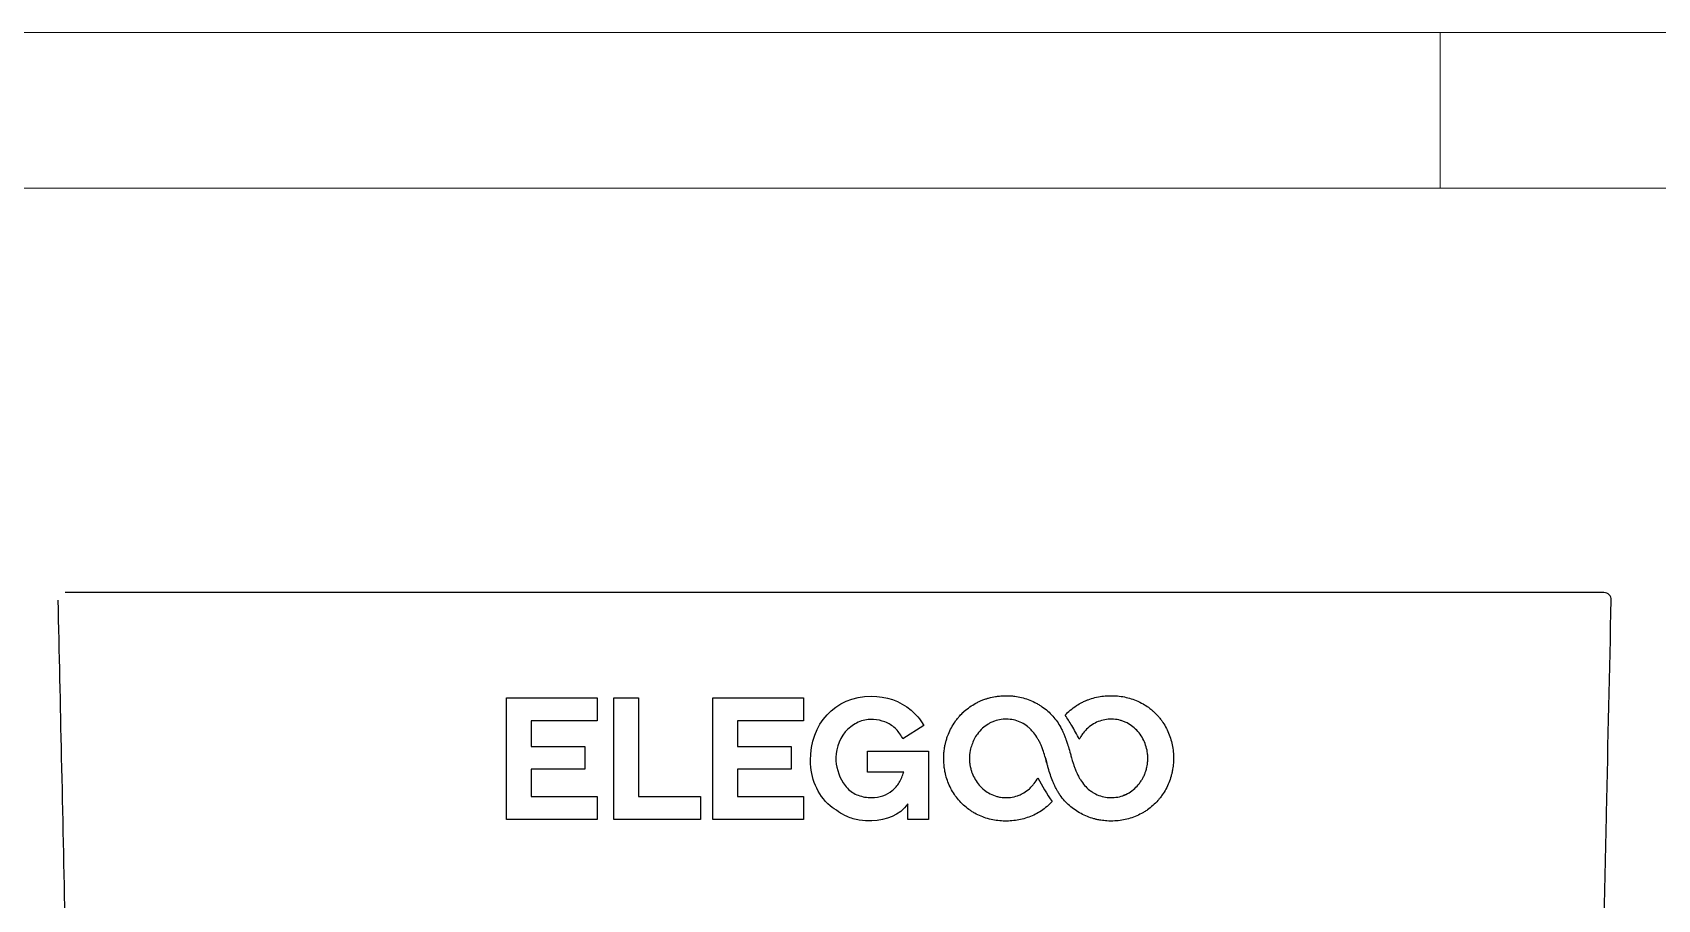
# Model space of a CAD drawing. Header units: millimetres. Extents: x 3628 to 3947, y -242 to -17.
# Drawn here: x 3690.3 to 3802.3, y -76.6 to -16.8 of the extents above; entities that cross this region are included whole.
import ezdxf

# ---------------------------------------------------------------- set-up
doc = ezdxf.new("R2010")
doc.units = ezdxf.units.MM
doc.header["$LTSCALE"] = 16.334999
doc.layers.get('0').update_dxf_attribs({"lineweight": 18})

msp = doc.modelspace()

# ---------------------------------------------------------------- linework, layer by layer
at = {"color": 7, "linetype": 'Continuous'}
for p, q in [((3627.90403, -16.84528), (3946.80764, -16.84528)), ((3787.35584, -27.58278), (3787.35584, -16.84528)), ((3638.64153, -27.58278), (3936.07014, -27.58278))]:
    msp.add_line(p, q, dxfattribs=at)
at = {"color": 7, "linetype": 'Continuous', "lineweight": 25}
for p, q in [((3798.64886, -55.45894), (3692.57715, -55.45894)), ((3723.01265, -62.71376), (3729.2582, -62.71376)), ((3723.01265, -71.09281), (3723.01265, -62.71376)), ((3729.2582, -62.71376), (3729.2582, -64.2924)), ((3730.40672, -62.71376), (3732.09622, -62.71376)), ((3730.40672, -71.09281), (3730.40672, -62.71376)), ((3732.09622, -62.71376), (3732.09622, -69.51389)), ((3737.23581, -62.71376), (3743.48118, -62.71376)), ((3737.23581, -71.09281), (3737.23581, -62.71376)), ((3743.48118, -62.71376), (3743.48118, -64.2924)), ((3724.70214, -64.2924), (3724.70214, -66.05892)), ((3729.2582, -64.2924), (3724.70214, -64.2924)), ((3738.92512, -64.2924), (3738.92512, -66.05892)), ((3743.48118, -64.2924), (3738.92512, -64.2924)), ((3751.76644, -64.63118), (3750.33205, -65.55096)), ((3751.73118, -64.56322), (3751.76644, -64.63118)), ((3724.70214, -66.05892), (3728.39963, -66.05892)), ((3728.39963, -66.05892), (3728.39963, -67.63762)), ((3738.92512, -66.05892), (3742.62291, -66.05892)), ((3742.62291, -66.05892), (3742.62291, -67.63762)), ((3750.33205, -65.55096), (3750.29024, -65.46691)), ((3747.88814, -66.38171), (3752.09852, -66.38171)), ((3747.88814, -67.84551), (3747.88814, -66.38171)), ((3752.09852, -66.38171), (3752.09852, -71.09356)), ((3724.70214, -67.63762), (3724.70214, -69.51389)), ((3728.39963, -67.63762), (3724.70214, -67.63762)), ((3738.92512, -67.63762), (3738.92512, -69.51389)), ((3742.62291, -67.63762), (3738.92512, -67.63762)), ((3750.38143, -67.84551), (3747.88814, -67.84551)), ((3724.70214, -69.51389), (3729.2582, -69.51389)), ((3729.2582, -69.51389), (3729.2582, -71.09281)), ((3732.09622, -69.51389), (3736.38343, -69.51389)), ((3736.38343, -69.51389), (3736.38343, -71.09281)), ((3738.92512, -69.51389), (3743.48118, -69.51389)), ((3743.48118, -69.51389), (3743.48118, -71.09281)), ((3750.66155, -71.09356), (3750.66155, -70.02697)), ((3729.2582, -71.09281), (3723.01265, -71.09281)), ((3736.38343, -71.09281), (3730.40672, -71.09281)), ((3743.48118, -71.09281), (3737.23581, -71.09281)), ((3752.09852, -71.09356), (3750.66155, -71.09356))]:
    msp.add_line(p, q, dxfattribs=at)
msp.add_arc((3798.64886, -55.95894), 0.5, 358.6989972, 90, dxfattribs=at)
msp.add_arc((3798.64886, -55.95894), 0.5, 358.6989972, 90, dxfattribs=at)
for points, knots in [([(3692.07728, -55.97029), (3692.15838, -59.58612), (3692.32733, -67.11918), (3692.57858, -78.87114), (3692.84152, -91.5275), (3693.09065, -103.88236), (3693.34042, -116.53899), (3693.6577, -132.81173), (3693.90427, -145.46867), (3694.06277, -153.60504)], [0, 0, 0, 0, 0.111107582, 0.231476695, 0.361107407, 0.499999768, 0.611100082, 0.749999884, 1, 1, 1, 1]), ([(3797.16324, -153.60504), (3797.32174, -145.46867), (3797.5683, -132.81187), (3797.88561, -116.53913), (3798.16372, -102.44276), (3798.46776, -87.44274), (3798.8093, -71.17049), (3799.03958, -60.85843), (3799.14873, -55.97029)], [0, 0, 0, 0, 0.250000111, 0.388895617, 0.500000182, 0.683130413, 0.849796973, 1, 1, 1, 1]), ([(3745.31801, -70.16945), (3744.4126, -69.36375), (3743.95959, -68.24698), (3743.95959, -67.0421), (3743.95959, -64.54895), (3745.59565, -62.59878), (3748.15134, -62.59878), (3749.16897, -62.59878), (3750.11825, -62.91082), (3750.89653, -63.57286)], [14, 14, 14, 14, 15, 15, 15, 16, 16, 16, 17, 17, 17, 17]), ([(3756.70769, -62.6252), (3756.79687, -62.61215), (3756.95613, -62.58885), (3757.11672, -62.57835), (3757.18739, -62.57373)], [0, 0, 0, 0, 0.559953506, 1, 1, 1, 1]), ([(3756.70769, -62.6252), (3756.79687, -62.61215), (3756.95613, -62.58885), (3757.11672, -62.57835), (3757.18739, -62.57373)], [0, 0, 0, 0, 0.559953506, 1, 1, 1, 1]), ([(3757.66977, -62.5729), (3757.75971, -62.57875), (3757.92033, -62.58918), (3758.07957, -62.61245), (3758.14965, -62.62269)], [0, 0, 0, 0, 0.559949556, 1, 1, 1, 1]), ([(3764.03719, -62.61046), (3764.19658, -62.58864), (3764.35711, -62.57527), (3764.5179, -62.56982), (3764.67869, -62.56437), (3764.83977, -62.56688), (3765.0003, -62.57749)], [6, 6, 6, 6, 7, 7, 7, 8, 8, 8, 8]), ([(3754.21658, -63.98713), (3754.27741, -63.92063), (3754.38606, -63.80189), (3754.50456, -63.69302), (3754.55671, -63.64512)], [0, 0, 0, 0, 0.5599810465, 1, 1, 1, 1]), ([(3755.34361, -63.08982), (3755.42345, -63.04798), (3755.56602, -62.97328), (3755.71444, -62.91106), (3755.77974, -62.88369)], [0, 0, 0, 0, 0.56004799, 1, 1, 1, 1]), ([(3755.34361, -63.08982), (3755.42345, -63.04798), (3755.56602, -62.97328), (3755.71444, -62.91106), (3755.77974, -62.88369)], [0, 0, 0, 0, 0.56004799, 1, 1, 1, 1]), ([(3755.77974, -62.88369), (3755.86383, -62.85125), (3756.014, -62.79332), (3756.16851, -62.7483), (3756.23649, -62.72849)], [0, 0, 0, 0, 0.56001052, 1, 1, 1, 1]), ([(3755.77974, -62.88369), (3755.86383, -62.85125), (3756.014, -62.79332), (3756.16851, -62.7483), (3756.23649, -62.72849)], [0, 0, 0, 0, 0.56001052, 1, 1, 1, 1]), ([(3759.51543, -63.08222), (3759.59401, -63.12635), (3759.73434, -63.20515), (3759.86771, -63.29518), (3759.9264, -63.3348)], [0, 0, 0, 0, 0.5599728119, 1, 1, 1, 1]), ([(3761.85911, -63.57096), (3762.00032, -63.45852), (3762.2525, -63.2577), (3762.53586, -63.10438), (3762.66056, -63.03691)], [0, 0, 0, 0, 0.5599261175, 1, 1, 1, 1]), ([(3761.85911, -63.57096), (3762.00032, -63.45852), (3762.2525, -63.2577), (3762.53586, -63.10438), (3762.66056, -63.03691)], [0, 0, 0, 0, 0.5599261175, 1, 1, 1, 1]), ([(3762.66056, -63.03691), (3762.74155, -62.99739), (3762.88619, -62.92681), (3763.03636, -62.86894), (3763.10244, -62.84347)], [0, 0, 0, 0, 0.559938442, 1, 1, 1, 1]), ([(3762.66056, -63.03691), (3762.74155, -62.99739), (3762.88619, -62.92681), (3763.03636, -62.86894), (3763.10244, -62.84347)], [0, 0, 0, 0, 0.5599384425, 1, 1, 1, 1]), ([(3766.40528, -62.89989), (3766.56982, -62.97412), (3766.86366, -63.10669), (3767.12975, -63.28832), (3767.24684, -63.36824)], [0, 0, 0, 0, 0.559955589, 1, 1, 1, 1]), ([(3767.24684, -63.36824), (3767.31903, -63.42221), (3767.44795, -63.51859), (3767.5678, -63.626), (3767.62053, -63.67326)], [0, 0, 0, 0, 0.5600108481, 1, 1, 1, 1]), ([(3767.62053, -63.67326), (3767.68582, -63.7354), (3767.80242, -63.84636), (3767.90869, -63.96721), (3767.95545, -64.02039)], [0, 0, 0, 0, 0.5599967, 1, 1, 1, 1]), ([(3746.52934, -64.87085), (3746.0345, -65.35856), (3745.70468, -66.12849), (3745.70468, -66.82565), (3745.70468, -67.4144), (3745.8816, -68.07522), (3746.20149, -68.56977)], [2, 2, 2, 2, 3, 3, 3, 4, 4, 4, 4]), ([(3750.29024, -65.46691), (3750.13741, -65.22901), (3749.83699, -64.76139), (3749.10484, -64.33669), (3748.26055, -64.15837), (3747.31439, -64.27455), (3746.79327, -64.67038), (3746.52933, -64.87085)], [0, 0, 0, 0, 0.190963577, 0.375364435, 0.559299419, 0.776795438, 1, 1, 1, 1]), ([(3753.91807, -64.36605), (3753.97086, -64.293), (3754.06512, -64.16253), (3754.17029, -64.04073), (3754.21658, -63.98713)], [0, 0, 0, 0, 0.559956109, 1, 1, 1, 1]), ([(3753.91807, -64.36605), (3753.97086, -64.293), (3754.06512, -64.16253), (3754.17029, -64.04073), (3754.21658, -63.98713)], [0, 0, 0, 0, 0.559956109, 1, 1, 1, 1]), ([(3755.81782, -64.81057), (3755.69034, -64.93889), (3755.4626, -65.16811), (3755.30327, -65.4487), (3755.23313, -65.57221)], [0, 0, 0, 0, 0.5597994818, 1, 1, 1, 1]), ([(3756.64022, -64.31727), (3756.55608, -64.34978), (3756.4058, -64.40786), (3756.26605, -64.48786), (3756.20454, -64.52308)], [0, 0, 0, 0, 0.559884889, 1, 1, 1, 1]), ([(3759.27036, -65.02924), (3759.20941, -64.96276), (3759.10054, -64.84403), (3758.97588, -64.7421), (3758.92102, -64.69723)], [0, 0, 0, 0, 0.559890651, 1, 1, 1, 1]), ([(3759.27036, -65.02924), (3759.20941, -64.96276), (3759.10054, -64.84403), (3758.97588, -64.7421), (3758.92102, -64.69723)], [0, 0, 0, 0, 0.559890651, 1, 1, 1, 1]), ([(3761.20224, -64.7586), (3761.24389, -64.8385), (3761.31828, -64.9812), (3761.38288, -65.12858), (3761.4113, -65.19343)], [0, 0, 0, 0, 0.5599540601, 1, 1, 1, 1]), ([(3762.48571, -65.55809), (3762.31581, -65.24633), (3762.00957, -64.68436), (3761.66481, -64.14523), (3761.51132, -63.90519)], [0, 0, 0, 0, 0.554773458, 1, 1, 1, 1]), ([(3764.85118, -64.18777), (3764.76104, -64.18397), (3764.60006, -64.17718), (3764.43994, -64.19434), (3764.36948, -64.20189)], [0, 0, 0, 0, 0.559983826, 1, 1, 1, 1]), ([(3765.77454, -64.44526), (3765.69319, -64.40624), (3765.54793, -64.33655), (3765.39384, -64.28978), (3765.32605, -64.26921)], [0, 0, 0, 0, 0.560040781, 1, 1, 1, 1]), ([(3765.77454, -64.44526), (3765.69319, -64.40624), (3765.54793, -64.33655), (3765.39384, -64.28978), (3765.32605, -64.26921)], [0, 0, 0, 0, 0.560040781, 1, 1, 1, 1]), ([(3766.52625, -65.04139), (3766.46558, -64.97464), (3766.35724, -64.85545), (3766.23341, -64.75252), (3766.17893, -64.70723)], [0, 0, 0, 0, 0.559979142, 1, 1, 1, 1]), ([(3767.95545, -64.02039), (3768.01293, -64.08981), (3768.11558, -64.21378), (3768.20689, -64.3463), (3768.24706, -64.40462)], [0, 0, 0, 0, 0.559971212, 1, 1, 1, 1]), ([(3753.20127, -66.14132), (3753.21721, -66.0526), (3753.24567, -65.89419), (3753.28692, -65.73865), (3753.30507, -65.67021)], [0, 0, 0, 0, 0.5600159749, 1, 1, 1, 1]), ([(3753.20127, -66.14132), (3753.21721, -66.0526), (3753.24567, -65.89419), (3753.28692, -65.73865), (3753.30507, -65.67021)], [0, 0, 0, 0, 0.5600159749, 1, 1, 1, 1]), ([(3753.30507, -65.67021), (3753.33056, -65.58376), (3753.37606, -65.42937), (3753.43428, -65.27934), (3753.45989, -65.21333)], [0, 0, 0, 0, 0.559979424, 1, 1, 1, 1]), ([(3753.30507, -65.67021), (3753.33056, -65.58376), (3753.37606, -65.42937), (3753.43428, -65.27934), (3753.45989, -65.21333)], [0, 0, 0, 0, 0.559979424, 1, 1, 1, 1]), ([(3755.23313, -65.57221), (3755.12549, -65.82247), (3754.93315, -66.26962), (3754.91901, -66.75481), (3754.91279, -66.96845)], [0, 0, 0, 0, 0.559684667, 1, 1, 1, 1]), ([(3759.78442, -65.84282), (3759.74476, -65.76188), (3759.67392, -65.61733), (3759.59072, -65.47955), (3759.55411, -65.41892)], [0, 0, 0, 0, 0.559955141, 1, 1, 1, 1]), ([(3759.78442, -65.84282), (3759.74476, -65.76188), (3759.67392, -65.61733), (3759.59072, -65.47955), (3759.55411, -65.41892)], [0, 0, 0, 0, 0.559955141, 1, 1, 1, 1]), ([(3759.96756, -66.28917), (3759.93626, -66.20465), (3759.88036, -66.05374), (3759.81374, -65.90727), (3759.78442, -65.84282)], [0, 0, 0, 0, 0.560025097, 1, 1, 1, 1]), ([(3759.96756, -66.28917), (3759.93626, -66.20465), (3759.88036, -66.05374), (3759.81374, -65.90727), (3759.78442, -65.84282)], [0, 0, 0, 0, 0.560025097, 1, 1, 1, 1]), ([(3761.4113, -65.19343), (3761.44587, -65.27664), (3761.5076, -65.42523), (3761.56194, -65.57666), (3761.58585, -65.64329)], [0, 0, 0, 0, 0.560004932, 1, 1, 1, 1]), ([(3761.58585, -65.64329), (3761.61519, -65.72848), (3761.66757, -65.88061), (3761.71484, -66.0344), (3761.73564, -66.10207)], [0, 0, 0, 0, 0.5600105885, 1, 1, 1, 1]), ([(3762.74645, -65.15265), (3762.69302, -65.2253), (3762.59761, -65.35505), (3762.5199, -65.49605), (3762.48571, -65.55809)], [0, 0, 0, 0, 0.5599759583, 1, 1, 1, 1]), ([(3768.68761, -65.26114), (3768.74449, -65.41164), (3768.79291, -65.5653), (3768.83291, -65.72114), (3768.87291, -65.87698), (3768.90445, -66.03497), (3768.92772, -66.19415)], [18, 18, 18, 18, 19, 19, 19, 20, 20, 20, 20]), ([(3753.14554, -67.10325), (3753.14282, -67.01317), (3753.13795, -66.85232), (3753.14527, -66.69158), (3753.14849, -66.62085)], [0, 0, 0, 0, 0.559993979, 1, 1, 1, 1]), ([(3753.14554, -67.10325), (3753.14282, -67.01317), (3753.13795, -66.85232), (3753.14527, -66.69158), (3753.14849, -66.62085)], [0, 0, 0, 0, 0.559993979, 1, 1, 1, 1]), ([(3753.19078, -67.58357), (3753.17907, -67.49422), (3753.15815, -67.33464), (3753.14939, -67.17396), (3753.14554, -67.10325)], [0, 0, 0, 0, 0.559949358, 1, 1, 1, 1]), ([(3753.19078, -67.58357), (3753.17907, -67.49422), (3753.15815, -67.33464), (3753.14939, -67.17396), (3753.14554, -67.10325)], [0, 0, 0, 0, 0.559949358, 1, 1, 1, 1]), ([(3753.14849, -66.62085), (3753.15495, -66.53095), (3753.16648, -66.37042), (3753.19064, -66.21132), (3753.20127, -66.14132)], [0, 0, 0, 0, 0.560022331, 1, 1, 1, 1]), ([(3753.14849, -66.62085), (3753.15495, -66.53095), (3753.16648, -66.37042), (3753.19064, -66.21132), (3753.20127, -66.14132)], [0, 0, 0, 0, 0.560022331, 1, 1, 1, 1]), ([(3754.91279, -66.96845), (3754.91745, -67.0585), (3754.92579, -67.21933), (3754.95438, -67.37776), (3754.96697, -67.44748)], [0, 0, 0, 0, 0.559955363, 1, 1, 1, 1]), ([(3760.24852, -67.21243), (3760.22308, -67.12142), (3760.17976, -66.96649), (3760.13476, -66.81204), (3760.11619, -66.7483)], [0, 0, 0, 0, 0.587361266, 1, 1, 1, 1]), ([(3761.86984, -66.56565), (3761.89659, -66.66096), (3761.94006, -66.81587), (3761.98494, -66.97037), (3762.00221, -67.02981)], [0, 0, 0, 0, 0.615284383, 1, 1, 1, 1]), ([(3762.00222, -67.02981), (3762.02821, -67.11608), (3762.07461, -67.27015), (3762.12759, -67.42207), (3762.15091, -67.48891)], [0, 0, 0, 0, 0.559988882, 1, 1, 1, 1]), ([(3767.20577, -66.8087), (3767.20109, -66.71865), (3767.19273, -66.55784), (3767.16414, -66.39942), (3767.15156, -66.3297)], [0, 0, 0, 0, 0.559931502, 1, 1, 1, 1]), ([(3767.20577, -66.8087), (3767.20109, -66.71865), (3767.19273, -66.55784), (3767.16414, -66.39942), (3767.15156, -66.3297)], [0, 0, 0, 0, 0.559931502, 1, 1, 1, 1]), ([(3767.17853, -67.28999), (3767.18909, -67.20044), (3767.20796, -67.04051), (3767.20644, -66.87954), (3767.20577, -66.8087)], [0, 0, 0, 0, 0.559937489, 1, 1, 1, 1]), ([(3767.17853, -67.28999), (3767.18909, -67.20044), (3767.20796, -67.04051), (3767.20644, -66.87954), (3767.20577, -66.8087)], [0, 0, 0, 0, 0.559937489, 1, 1, 1, 1]), ([(3768.97296, -66.67447), (3768.97595, -66.85488), (3768.9813, -67.17707), (3768.9368, -67.49607), (3768.91723, -67.63644)], [0, 0, 0, 0, 0.559953317, 1, 1, 1, 1]), ([(3746.20148, -68.56977), (3746.29584, -68.69994), (3746.47923, -68.95294), (3746.84116, -69.24532), (3747.24673, -69.45135), (3747.69585, -69.56934), (3748.27256, -69.61502), (3748.94772, -69.51851), (3749.61554, -69.14159), (3750.1173, -68.56551), (3750.29163, -68.09031), (3750.38143, -67.84551)], [0, 0, 0, 0, 0.089836367, 0.174610485, 0.258001645, 0.343318655, 0.433170016, 0.581541683, 0.718001229, 0.854724165, 1, 1, 1, 1]), ([(3748.16891, -69.59325), (3748.4355, -69.57073), (3748.94728, -69.5275), (3749.61565, -69.13928), (3750.11727, -68.56614), (3750.29162, -68.09052), (3750.38143, -67.84551)], [0, 0, 0, 0, 0.261756914, 0.502498493, 0.743704746, 1, 1, 1, 1]), ([(3753.28555, -68.05658), (3753.26449, -67.96895), (3753.22689, -67.81247), (3753.20181, -67.65351), (3753.19078, -67.58357)], [0, 0, 0, 0, 0.559998409, 1, 1, 1, 1]), ([(3753.28555, -68.05658), (3753.26449, -67.96895), (3753.22689, -67.81247), (3753.20181, -67.65351), (3753.19078, -67.58357)], [0, 0, 0, 0, 0.559998409, 1, 1, 1, 1]), ([(3754.96697, -67.44748), (3754.9867, -67.53547), (3755.02193, -67.6926), (3755.07664, -67.84401), (3755.10072, -67.91063)], [0, 0, 0, 0, 0.5599468706, 1, 1, 1, 1]), ([(3760.38139, -67.6764), (3760.35603, -67.58996), (3760.31074, -67.43559), (3760.26754, -67.28062), (3760.24854, -67.21243)], [0, 0, 0, 0, 0.559978002, 1, 1, 1, 1]), ([(3760.38139, -67.6764), (3760.35603, -67.58996), (3760.31074, -67.43559), (3760.26754, -67.28062), (3760.24854, -67.21243)], [0, 0, 0, 0, 0.559978002, 1, 1, 1, 1]), ([(3762.15091, -67.48891), (3762.18225, -67.57341), (3762.23821, -67.72429), (3762.30482, -67.87075), (3762.33413, -67.93518)], [0, 0, 0, 0, 0.560055284, 1, 1, 1, 1]), ([(3762.33413, -67.93518), (3762.37382, -68.01612), (3762.4447, -68.16066), (3762.52791, -68.29843), (3762.56453, -68.35905)], [0, 0, 0, 0, 0.55995857, 1, 1, 1, 1]), ([(3766.62736, -68.61196), (3766.68035, -68.539), (3766.77498, -68.4087), (3766.85184, -68.26725), (3766.88566, -68.205)], [0, 0, 0, 0, 0.559951763, 1, 1, 1, 1]), ([(3766.62736, -68.61196), (3766.68035, -68.539), (3766.77498, -68.4087), (3766.85184, -68.26725), (3766.88566, -68.205)], [0, 0, 0, 0, 0.559951763, 1, 1, 1, 1]), ([(3766.88566, -68.205), (3766.9253, -68.124), (3766.99608, -67.97935), (3767.04794, -67.82694), (3767.07076, -67.75988)], [0, 0, 0, 0, 0.559998001, 1, 1, 1, 1]), ([(3766.88566, -68.205), (3766.9253, -68.124), (3766.99608, -67.97935), (3767.04794, -67.82694), (3767.07076, -67.75988)], [0, 0, 0, 0, 0.559998001, 1, 1, 1, 1]), ([(3767.07076, -67.75988), (3767.09621, -67.67337), (3767.14166, -67.51887), (3767.16726, -67.35993), (3767.17853, -67.28999)], [0, 0, 0, 0, 0.5599700117, 1, 1, 1, 1]), ([(3767.07076, -67.75988), (3767.09621, -67.67337), (3767.14166, -67.51887), (3767.16726, -67.35993), (3767.17853, -67.28999)], [0, 0, 0, 0, 0.5599700117, 1, 1, 1, 1]), ([(3768.91723, -67.63644), (3768.90128, -67.72514), (3768.87281, -67.88355), (3768.83159, -68.0391), (3768.81345, -68.10755)], [0, 0, 0, 0, 0.559970405, 1, 1, 1, 1]), ([(3758.21766, -69.46586), (3758.30203, -69.43393), (3758.45272, -69.37691), (3758.593, -69.29781), (3758.65474, -69.263)], [0, 0, 0, 0, 0.559920591, 1, 1, 1, 1]), ([(3758.21766, -69.46586), (3758.30203, -69.43393), (3758.45272, -69.37691), (3758.593, -69.29781), (3758.65474, -69.263)], [0, 0, 0, 0, 0.559920591, 1, 1, 1, 1]), ([(3759.04324, -68.97798), (3759.1089, -68.91614), (3759.22616, -68.80572), (3759.32718, -68.68035), (3759.37163, -68.62518)], [0, 0, 0, 0, 0.559991108, 1, 1, 1, 1]), ([(3759.04324, -68.97798), (3759.1089, -68.91614), (3759.22616, -68.80572), (3759.32718, -68.68035), (3759.37163, -68.62518)], [0, 0, 0, 0, 0.559991108, 1, 1, 1, 1]), ([(3760.91506, -69.01959), (3760.8732, -68.9398), (3760.79843, -68.7973), (3760.73348, -68.65008), (3760.7049, -68.58529)], [0, 0, 0, 0, 0.5599407461, 1, 1, 1, 1]), ([(3760.91506, -69.01959), (3760.8732, -68.9398), (3760.79843, -68.7973), (3760.73348, -68.65008), (3760.7049, -68.58529)], [0, 0, 0, 0, 0.5599407461, 1, 1, 1, 1]), ([(3761.16806, -69.43034), (3761.11779, -69.35554), (3761.02801, -69.22195), (3760.94958, -69.08143), (3760.91506, -69.01959)], [0, 0, 0, 0, 0.559958954, 1, 1, 1, 1]), ([(3761.16806, -69.43034), (3761.11779, -69.35554), (3761.02801, -69.22195), (3760.94958, -69.08143), (3760.91506, -69.01959)], [0, 0, 0, 0, 0.559958954, 1, 1, 1, 1]), ([(3763.19771, -69.08063), (3763.27017, -69.13438), (3763.39955, -69.23035), (3763.54148, -69.30641), (3763.60392, -69.33988)], [0, 0, 0, 0, 0.56004727, 1, 1, 1, 1]), ([(3765.47884, -69.46023), (3765.56297, -69.4277), (3765.71323, -69.3696), (3765.85295, -69.28955), (3765.91443, -69.25432)], [0, 0, 0, 0, 0.5599150282, 1, 1, 1, 1]), ([(3768.20045, -69.41167), (3768.14765, -69.48472), (3768.05337, -69.61518), (3767.94822, -69.73702), (3767.90195, -69.79063)], [0, 0, 0, 0, 0.5599726026, 1, 1, 1, 1]), ([(3748.19081, -71.195), (3747.8987, -71.19052), (3747.31454, -71.18155), (3746.29971, -70.8839), (3745.69019, -70.44031), (3745.31802, -70.16945)], [0, 0, 0, 0, 0.280313405, 0.56055629, 1, 1, 1, 1]), ([(3755.27867, -70.66826), (3755.20063, -70.62317), (3755.06127, -70.54263), (3754.92956, -70.45017), (3754.8716, -70.40948)], [0, 0, 0, 0, 0.559968265, 1, 1, 1, 1]), ([(3755.27867, -70.66826), (3755.20063, -70.62317), (3755.06127, -70.54263), (3754.92956, -70.45017), (3754.8716, -70.40948)], [0, 0, 0, 0, 0.559968265, 1, 1, 1, 1]), ([(3756.79206, -69.50837), (3756.87962, -69.53003), (3757.03602, -69.56871), (3757.19638, -69.58343), (3757.26696, -69.58991)], [0, 0, 0, 0, 0.5598733111, 1, 1, 1, 1]), ([(3760.60715, -69.87257), (3760.49794, -69.99067), (3760.38171, -70.10231), (3760.25927, -70.20669), (3760.13684, -70.31106), (3760.0082, -70.40815), (3759.87433, -70.49733)], [82.000016175, 82.000016175, 82.000016175, 82.000016175, 83, 83, 83, 84, 84, 84, 84]), ([(3764.52901, -69.59106), (3764.68959, -69.60113), (3764.85116, -69.59543), (3765.01055, -69.5736), (3765.16994, -69.55178), (3765.32715, -69.51385), (3765.47883, -69.46023)], [140, 140, 140, 140, 141, 141, 141, 142, 142, 142, 142]), ([(3767.1844, -70.4331), (3767.10991, -70.48385), (3766.9769, -70.57446), (3766.83659, -70.65327), (3766.77486, -70.68794)], [0, 0, 0, 0, 0.5600073948, 1, 1, 1, 1]), ([(3767.90195, -69.79063), (3767.79528, -69.91106), (3767.68166, -70.02532), (3767.5618, -70.13264), (3767.44195, -70.23994), (3767.31586, -70.34034), (3767.18439, -70.43309)], [28, 28, 28, 28, 29, 29, 29, 29.999975471, 29.999975471, 29.999975471, 29.999975471]), ([(3758.08125, -71.16726), (3757.92186, -71.18908), (3757.76132, -71.20249), (3757.60053, -71.20794), (3757.43975, -71.21339), (3757.27867, -71.21088), (3757.11813, -71.20023)], [88, 88, 88, 88, 89, 89, 89, 90, 90, 90, 90]), ([(3763.96885, -71.15514), (3763.88005, -71.13969), (3763.72147, -71.1121), (3763.56575, -71.07148), (3763.49723, -71.0536)], [0, 0, 0, 0, 0.559989822, 1, 1, 1, 1]), ([(3763.96885, -71.15514), (3763.88005, -71.13969), (3763.72147, -71.1121), (3763.56575, -71.07148), (3763.49723, -71.0536)], [0, 0, 0, 0, 0.559989822, 1, 1, 1, 1]), ([(3764.93111, -71.20399), (3764.75073, -71.20848), (3764.42859, -71.21648), (3764.10934, -71.17389), (3763.96885, -71.15514)], [0, 0, 0, 0, 0.5599364048, 1, 1, 1, 1])]:
    msp.add_open_spline(points, degree=3, knots=knots, dxfattribs=at)
for points in [[(3756.23649, -62.72849), (3756.3915, -62.68538), (3756.54888, -62.65097), (3756.70769, -62.6252)], [(3756.23649, -62.72849), (3756.3915, -62.68538), (3756.54888, -62.65097), (3756.70769, -62.6252)], [(3757.18738, -62.57373), (3757.34802, -62.56505), (3757.50909, -62.5648), (3757.66977, -62.5729)], [(3758.14965, -62.62269), (3758.30853, -62.64785), (3758.46605, -62.68172), (3758.62121, -62.72426)], [(3763.10243, -62.84347), (3763.25329, -62.78752), (3763.40726, -62.74014), (3763.56339, -62.70132)], [(3763.10243, -62.84347), (3763.25329, -62.78752), (3763.40726, -62.74014), (3763.56339, -62.70132)], [(3763.56339, -62.70132), (3763.71955, -62.66251), (3763.8778, -62.63229), (3764.03719, -62.61046)], [(3763.56339, -62.70132), (3763.71955, -62.66251), (3763.8778, -62.63229), (3764.03719, -62.61046)], [(3765.0003, -62.57749), (3765.16084, -62.5881), (3765.32084, -62.60684), (3765.47941, -62.63405)], [(3765.47941, -62.63405), (3765.63794, -62.66125), (3765.79507, -62.69695), (3765.94973, -62.74125)], [(3750.89653, -63.57286), (3751.19198, -63.8244), (3751.54879, -64.21304), (3751.73119, -64.56322)], [(3754.21657, -63.98712), (3754.32323, -63.86669), (3754.43685, -63.75243), (3754.5567, -63.64512)], [(3754.5567, -63.64512), (3754.67656, -63.53777), (3754.80262, -63.43742), (3754.93409, -63.34466)], [(3754.5567, -63.64512), (3754.67656, -63.53777), (3754.80262, -63.43742), (3754.93409, -63.34466)], [(3754.93409, -63.34466), (3755.06552, -63.25193), (3755.20236, -63.16677), (3755.34361, -63.08982)], [(3754.93409, -63.34466), (3755.06552, -63.25193), (3755.20236, -63.16677), (3755.34361, -63.08982)], [(3758.62121, -62.72426), (3758.77634, -62.76681), (3758.92913, -62.81806), (3759.07852, -62.87781)], [(3759.07852, -62.87781), (3759.22787, -62.93752), (3759.37389, -63.00576), (3759.51543, -63.08221)], [(3759.92641, -63.3348), (3760.05881, -63.42627), (3760.18648, -63.52455), (3760.3078, -63.63017)], [(3760.3078, -63.63017), (3760.42913, -63.7358), (3760.54411, -63.84881), (3760.65146, -63.9686)], [(3761.51131, -63.90519), (3761.62052, -63.78702), (3761.73672, -63.67538), (3761.85912, -63.57097)], [(3761.51131, -63.90519), (3761.62052, -63.78702), (3761.73672, -63.67538), (3761.85912, -63.57097)], [(3765.94973, -62.74125), (3766.10439, -62.78555), (3766.25661, -62.83846), (3766.40528, -62.89989)], [(3753.4599, -65.21333), (3753.51997, -65.06408), (3753.58839, -64.9182), (3753.66488, -64.77666)], [(3753.4599, -65.21333), (3753.51997, -65.06408), (3753.58839, -64.9182), (3753.66488, -64.77666)], [(3753.66488, -64.77666), (3753.74137, -64.63512), (3753.82592, -64.49795), (3753.91807, -64.36605)], [(3753.66488, -64.77666), (3753.74137, -64.63512), (3753.82592, -64.49795), (3753.91807, -64.36605)], [(3756.20454, -64.52308), (3756.06673, -64.60602), (3755.93721, -64.70268), (3755.81782, -64.81056)], [(3757.10853, -64.20401), (3756.94914, -64.2258), (3756.7919, -64.26369), (3756.64021, -64.31727)], [(3757.5901, -64.1867), (3757.42949, -64.17655), (3757.26792, -64.18225), (3757.10853, -64.20401)], [(3758.06551, -64.26501), (3757.91025, -64.22283), (3757.75068, -64.19684), (3757.5901, -64.1867)], [(3758.06551, -64.26501), (3757.91025, -64.22283), (3757.75068, -64.19684), (3757.5901, -64.1867)], [(3758.51505, -64.43827), (3758.37164, -64.36555), (3758.22075, -64.30716), (3758.06551, -64.26501)], [(3758.51505, -64.43827), (3758.37164, -64.36555), (3758.22075, -64.30716), (3758.06551, -64.26501)], [(3758.92103, -64.69723), (3758.79436, -64.59805), (3758.65849, -64.511), (3758.51505, -64.43827)], [(3758.92103, -64.69723), (3758.79436, -64.59805), (3758.65849, -64.511), (3758.51505, -64.43827)], [(3760.65146, -63.9686), (3760.75881, -64.08842), (3760.85856, -64.21505), (3760.95031, -64.34723)], [(3760.95031, -64.34723), (3761.04203, -64.47938), (3761.12576, -64.61705), (3761.20225, -64.7586)], [(3763.0749, -64.79992), (3762.95486, -64.90705), (3762.84497, -65.02548), (3762.74644, -65.15265)], [(3763.46342, -64.51487), (3763.32504, -64.59695), (3763.19489, -64.69279), (3763.0749, -64.79992)], [(3763.90045, -64.31197), (3763.74841, -64.36451), (3763.60181, -64.43279), (3763.46342, -64.51487)], [(3764.36948, -64.20189), (3764.20995, -64.22261), (3764.05249, -64.25942), (3763.90045, -64.31197)], [(3765.32604, -64.26921), (3765.1711, -64.22605), (3765.01167, -64.19899), (3764.85118, -64.18777)], [(3765.32604, -64.26921), (3765.1711, -64.22605), (3765.01167, -64.19899), (3764.85118, -64.18777)], [(3766.17894, -64.70723), (3766.05306, -64.60706), (3765.91755, -64.51896), (3765.77454, -64.44527)], [(3766.17893, -64.70723), (3766.05306, -64.60705), (3765.91754, -64.51896), (3765.77454, -64.44527)], [(3766.52625, -65.04139), (3766.42105, -64.91963), (3766.30482, -64.80741), (3766.17894, -64.70723)], [(3768.24707, -64.40462), (3768.33668, -64.53824), (3768.41843, -64.67713), (3768.49195, -64.82021)], [(3768.49195, -64.82021), (3768.56546, -64.96333), (3768.63076, -65.11064), (3768.68761, -65.26114)], [(3759.55411, -65.41892), (3759.46906, -65.28229), (3759.37569, -65.15071), (3759.27036, -65.02925)], [(3759.55411, -65.41892), (3759.46906, -65.28229), (3759.37569, -65.15071), (3759.27036, -65.02925)], [(3766.80779, -65.43261), (3766.7256, -65.29433), (3766.63145, -65.16311), (3766.52625, -65.04139)], [(3766.80779, -65.43261), (3766.7256, -65.29433), (3766.63145, -65.16311), (3766.52625, -65.04139)], [(3767.01772, -65.86659), (3766.96019, -65.71634), (3766.88998, -65.57092), (3766.80779, -65.43261)], [(3767.01772, -65.86659), (3766.96019, -65.71634), (3766.88998, -65.57092), (3766.80779, -65.43261)], [(3767.15155, -66.3297), (3767.12001, -66.17193), (3767.07521, -66.01684), (3767.01772, -65.86659)], [(3767.15155, -66.3297), (3767.12001, -66.17193), (3767.07521, -66.01684), (3767.01772, -65.86659)], [(3760.11619, -66.7483), (3760.07035, -66.59408), (3760.02193, -66.4406), (3759.96755, -66.28917)], [(3760.11619, -66.7483), (3760.07035, -66.59408), (3760.02193, -66.4406), (3759.96755, -66.28917)], [(3760.11619, -66.7483), (3760.14581, -66.84801), (3760.18992, -67.00272), (3760.24852, -67.21243)], [(3761.73565, -66.10207), (3761.78235, -66.25601), (3761.82633, -66.41078), (3761.86984, -66.56565)], [(3768.92772, -66.19415), (3768.95094, -66.35336), (3768.96589, -66.51372), (3768.97295, -66.67447)], [(3753.43086, -68.51658), (3753.37398, -68.36608), (3753.32556, -68.21242), (3753.28556, -68.05658)], [(3753.43086, -68.51658), (3753.37398, -68.36608), (3753.32556, -68.21242), (3753.28556, -68.05658)], [(3755.10072, -67.91063), (3755.15817, -68.06088), (3755.22839, -68.20629), (3755.31054, -68.34461)], [(3759.37164, -68.62518), (3759.47017, -68.49798), (3759.5573, -68.36203), (3759.63221, -68.21966)], [(3759.63221, -68.21966), (3759.92537, -68.77414), (3760.24949, -69.32522), (3760.60716, -69.87256)], [(3760.52995, -68.13558), (3760.47659, -67.98382), (3760.42759, -67.83052), (3760.38139, -67.6764)], [(3760.52995, -68.13558), (3760.47659, -67.98382), (3760.42759, -67.83052), (3760.38139, -67.6764)], [(3760.7049, -68.58529), (3760.64121, -68.43758), (3760.58336, -68.28733), (3760.52995, -68.13558)], [(3760.7049, -68.58529), (3760.64121, -68.43758), (3760.58336, -68.28733), (3760.52995, -68.13558)], [(3768.81345, -68.10755), (3768.7703, -68.26253), (3768.71865, -68.41515), (3768.65858, -68.56439)], [(3753.62653, -68.95751), (3753.55301, -68.81439), (3753.48771, -68.66708), (3753.43086, -68.51658)], [(3753.62653, -68.95751), (3753.55301, -68.81439), (3753.48771, -68.66708), (3753.43086, -68.51658)], [(3753.8714, -69.3731), (3753.7818, -69.23948), (3753.70008, -69.10059), (3753.62653, -68.95751)], [(3753.8714, -69.3731), (3753.7818, -69.23948), (3753.70008, -69.10059), (3753.62653, -68.95751)], [(3754.16301, -69.75733), (3754.05839, -69.63515), (3753.96097, -69.50672), (3753.8714, -69.3731)], [(3754.16301, -69.75733), (3754.05839, -69.63515), (3753.96097, -69.50672), (3753.8714, -69.3731)], [(3755.31054, -68.34461), (3755.39269, -68.48296), (3755.48681, -68.61418), (3755.59201, -68.73594)], [(3755.59201, -68.73594), (3755.69717, -68.85769), (3755.81337, -68.96995), (3755.93925, -69.07013)], [(3755.93925, -69.07013), (3756.06509, -69.17034), (3756.20061, -69.25848), (3756.34362, -69.33221)], [(3756.34362, -69.33221), (3756.48662, -69.4059), (3756.63712, -69.46518), (3756.79206, -69.50837)], [(3758.65473, -69.26299), (3758.79311, -69.18095), (3758.92325, -69.08511), (3759.04325, -68.97799)], [(3758.65473, -69.26299), (3758.79311, -69.18095), (3758.92325, -69.08511), (3759.04325, -68.97799)], [(3761.46744, -69.80855), (3761.35999, -69.6888), (3761.2601, -69.56231), (3761.16805, -69.43034)], [(3761.46744, -69.80855), (3761.35999, -69.6888), (3761.2601, -69.56231), (3761.16805, -69.43034)], [(3762.56454, -68.35905), (3762.64963, -68.49568), (3762.743, -68.62726), (3762.84834, -68.74866)], [(3762.84834, -68.74866), (3762.95371, -68.87009), (3763.07106, -68.98138), (3763.19772, -69.08062)], [(3763.60393, -69.33988), (3763.7474, -69.4126), (3763.8983, -69.47084), (3764.05357, -69.51296)], [(3765.47883, -69.46023), (3765.63052, -69.40662), (3765.77661, -69.33733), (3765.91442, -69.25432)], [(3765.91442, -69.25432), (3766.05227, -69.17131), (3766.18177, -69.07464), (3766.30109, -68.96672)], [(3765.91443, -69.25432), (3766.05228, -69.17131), (3766.18177, -69.07464), (3766.30109, -68.96672)], [(3766.30109, -68.96672), (3766.42044, -68.85884), (3766.52958, -68.73973), (3766.62736, -68.61196)], [(3766.30109, -68.96672), (3766.42044, -68.85884), (3766.52958, -68.73973), (3766.62736, -68.61196)], [(3768.45359, -69.00106), (3768.37711, -69.1426), (3768.29256, -69.2798), (3768.20044, -69.41166)], [(3768.65858, -68.56439), (3768.59854, -68.71364), (3768.53008, -68.85956), (3768.45359, -69.00106)], [(3750.66155, -70.02697), (3750.0874, -70.83894), (3749.19995, -71.13725), (3748.19081, -71.195)], [(3754.49796, -70.10446), (3754.37957, -69.9955), (3754.26767, -69.87952), (3754.16301, -69.75733)], [(3754.49796, -70.10446), (3754.37957, -69.9955), (3754.26767, -69.87952), (3754.16301, -69.75733)], [(3754.87161, -70.40947), (3754.74118, -70.31528), (3754.61631, -70.21339), (3754.49796, -70.10446)], [(3754.87161, -70.40947), (3754.74118, -70.31528), (3754.61631, -70.21339), (3754.49796, -70.10446)], [(3757.26696, -69.58991), (3757.42746, -69.60117), (3757.58907, -69.59654), (3757.7486, -69.57586)], [(3757.7486, -69.57586), (3757.90813, -69.55515), (3758.06562, -69.51837), (3758.21766, -69.46586)], [(3757.7486, -69.57586), (3757.90813, -69.55515), (3758.06562, -69.51837), (3758.21766, -69.46586)], [(3759.87433, -70.49733), (3759.74042, -70.58651), (3759.60125, -70.6678), (3759.45784, -70.7407)], [(3761.8111, -70.14697), (3761.68984, -70.04127), (3761.5749, -69.92826), (3761.46744, -69.80855)], [(3761.8111, -70.14697), (3761.68984, -70.04127), (3761.5749, -69.92826), (3761.46744, -69.80855)], [(3762.19224, -70.44271), (3762.05995, -70.35109), (3761.93239, -70.25267), (3761.8111, -70.14697)], [(3762.19224, -70.44271), (3762.05995, -70.35109), (3761.93239, -70.25267), (3761.8111, -70.14697)], [(3762.60303, -70.69557), (3762.46153, -70.61905), (3762.3245, -70.53428), (3762.19224, -70.44271)], [(3762.60303, -70.69557), (3762.46153, -70.61905), (3762.3245, -70.53428), (3762.19224, -70.44271)], [(3764.05357, -69.51296), (3764.20884, -69.55504), (3764.36844, -69.58095), (3764.52901, -69.59106)], [(3755.71315, -70.87783), (3755.56444, -70.81643), (3755.41928, -70.74647), (3755.27867, -70.66826)], [(3755.71315, -70.87783), (3755.56444, -70.81643), (3755.41928, -70.74647), (3755.27867, -70.66826)], [(3756.16871, -71.03647), (3756.01405, -70.99217), (3755.86183, -70.93926), (3755.71315, -70.87783)], [(3756.16871, -71.03647), (3756.01405, -70.99217), (3755.86183, -70.93926), (3755.71315, -70.87783)], [(3756.63903, -71.14367), (3756.4805, -71.11647), (3756.32337, -71.08077), (3756.16871, -71.03647)], [(3756.63903, -71.14367), (3756.4805, -71.11647), (3756.32337, -71.08077), (3756.16871, -71.03647)], [(3757.11813, -71.20023), (3756.9576, -71.18962), (3756.7976, -71.17091), (3756.63903, -71.14367)], [(3757.11813, -71.20023), (3756.9576, -71.18962), (3756.7976, -71.17091), (3756.63903, -71.14367)], [(3758.55501, -71.07636), (3758.39888, -71.11521), (3758.24064, -71.14543), (3758.08125, -71.16726)], [(3759.01598, -70.93417), (3758.86515, -70.99016), (3758.71114, -71.03754), (3758.55501, -71.07636)], [(3759.45784, -70.7407), (3759.31444, -70.8136), (3759.1668, -70.87819), (3759.01598, -70.93417)], [(3763.03995, -70.90005), (3762.89056, -70.8403), (3762.74454, -70.77206), (3762.60303, -70.69557)], [(3763.03995, -70.90005), (3762.89056, -70.8403), (3762.74454, -70.77206), (3762.60303, -70.69557)], [(3763.49722, -71.0536), (3763.3421, -71.01106), (3763.1893, -70.9598), (3763.03995, -70.90005)], [(3763.49722, -71.0536), (3763.3421, -71.01106), (3763.1893, -70.9598), (3763.03995, -70.90005)], [(3765.41077, -71.15253), (3765.25196, -71.1783), (3765.09178, -71.19536), (3764.93111, -71.20399)], [(3765.88199, -71.04926), (3765.72697, -71.09238), (3765.56959, -71.12679), (3765.41077, -71.15253)], [(3766.33872, -70.89407), (3766.18958, -70.95435), (3766.03697, -71.00615), (3765.88199, -71.04926)], [(3766.77485, -70.68794), (3766.63356, -70.76493), (3766.48786, -70.83374), (3766.33872, -70.89407)]]:
    msp.add_open_spline(points, degree=3, dxfattribs=at)

doc.saveas('drawing.dxf')
